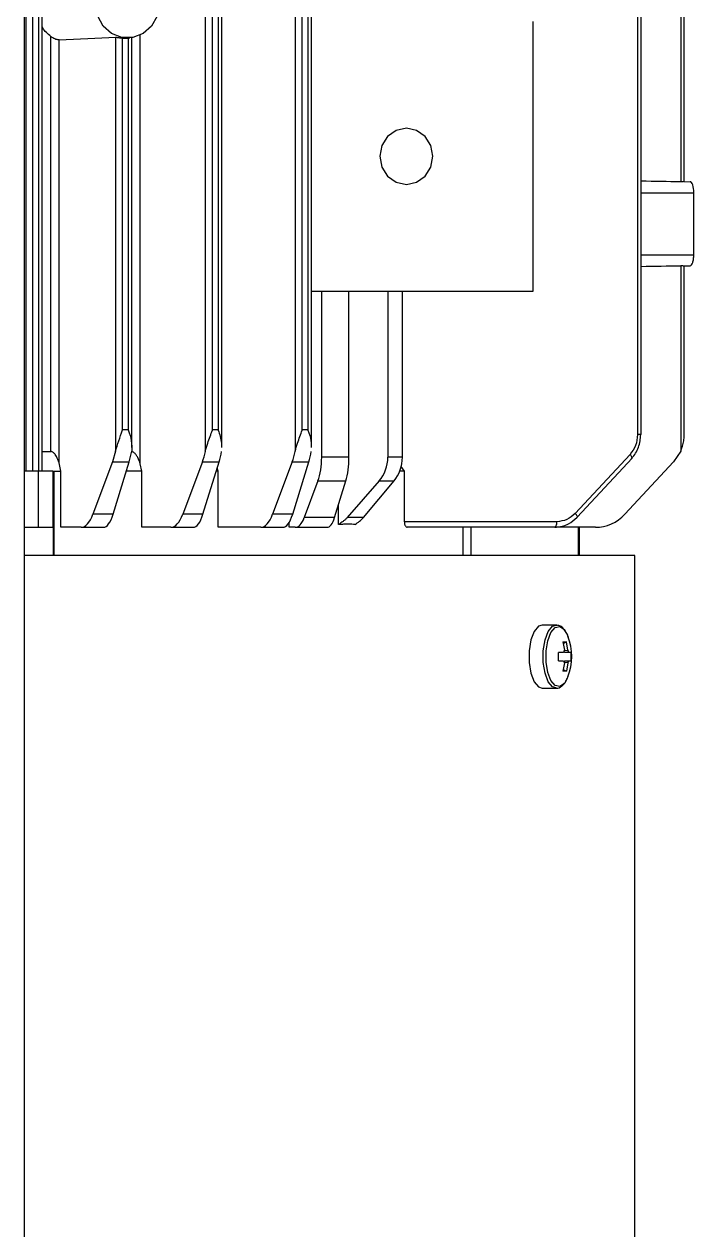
# Model space of a CAD drawing. Header units: centimetres. Extents: x 470464 to 524273, y 49611 to 59074.
# Drawn here: x 490483.18 to 490489.13, y 55496.68 to 55507.41 of the extents above; entities that cross this region are included whole.
import ezdxf

# ---------------------------------------------------------------- set-up
doc = ezdxf.new("R2010")
doc.units = ezdxf.units.CM
doc.header["$MEASUREMENT"] = 0
doc.layers.add('vinç', color=7, linetype='Continuous')

# ---------------------------------------------------------------- blocks, each defined once
blk = doc.blocks.new('JKKÖGÖ')
at = {"color": 2, "linetype": 'Continuous', "lineweight": 25}
for p, q in [((-34089.74, 51920.06), (-34089.72, 51920.59)), ((-34083.23, 51920.93), (-34088.73, 51920.93)), ((-34088.73, 51916.24), (-34088.73, 51920.93)), ((-34083.23, 51916.24), (-34083.23, 51920.93)), ((-34082.23, 51920.06), (-34082.25, 51920.6)), ((-34089.74, 51920.07), (-34122.35, 51920.07)), ((-34122.34, 51919.76), (-34089.71, 51919.76)), ((-34067.15, 51920.07), (-34082.27, 51920.07)), ((-34082.26, 51919.76), (-34065.74, 51919.76)), ((-34065.74, 51919.76), (-34064.81, 51919.12)), ((-34064.81, 51919.12), (-34060.16, 51914.8)), ((-34067.23, 51916.24), (-34105.74, 51916.24)), ((-34067.23, 51916.24), (-34067.23, 51915.93)), ((-34105.74, 51915.93), (-34067.23, 51915.93)), ((-34065.46, 51915.25), (-34060.22, 51910.38)), ((-34059.88, 51910.56), (-34065.12, 51915.43)), ((-33907.35, 51915.67), (-34056.48, 51915.67)), ((-34056.48, 51915.67), (-34056.48, 51861.35)), ((-34058.98, 51912.17), (-34058.98, 51908.55)), ((-34058.98, 51910.72), (-34056.48, 51910.72)), ((-34056.48, 51910.66), (-34058.98, 51910.66)), ((-34048.05, 51909.72), (-34048.79, 51909.59)), ((-34048.02, 51909.39), (-34048.05, 51909.72)), ((-34047.85, 51909.99), (-34047.11, 51909.99)), ((-34047.85, 51909.99), (-34047.85, 51909.8)), ((-34047.85, 51909.8), (-34047.85, 51909.43)), ((-34047.11, 51909.8), (-34047.11, 51909.99)), ((-34047.11, 51909.43), (-34047.11, 51909.8)), ((-34046.92, 51909.72), (-34046.95, 51909.39)), ((-34046.92, 51909.72), (-34046.18, 51909.59)), ((-34059.48, 51908.74), (-34059.48, 51895.18)), ((-34050.28, 51908.7), (-34050.28, 51908.74)), ((-34050.28, 51908.7), (-34050.28, 51907.43)), ((-34048.79, 51909.59), (-34048.63, 51909.31)), ((-34048.79, 51909.28), (-34048.05, 51909.41)), ((-34047.85, 51909.32), (-34047.85, 51908.88)), ((-34047.11, 51908.88), (-34047.85, 51908.88)), ((-34047.11, 51908.88), (-34047.11, 51909.32)), ((-34046.92, 51909.41), (-34046.18, 51909.28)), ((-34046.34, 51909.31), (-34046.18, 51909.59)), ((-34044.68, 51907.43), (-34044.68, 51908.7)), ((-34058.98, 51908.55), (-34058.98, 51895.43)), ((-34079.98, 51906.63), (-34103.98, 51906.63)), ((-34079.98, 51886.93), (-34079.98, 51906.63)), ((-34058.98, 51901.1), (-34056.48, 51901.1)), ((-34056.48, 51900.42), (-34058.98, 51900.42)), ((-34065.23, 51895), (-34079.98, 51895)), ((-34065.23, 51895), (-34065.23, 51893.71)), ((-34063.98, 51895.18), (-34064.39, 51894.88)), ((-34063.98, 51895.18), (-34063.98, 51894.77)), ((-34059.48, 51895.18), (-34063.98, 51895.18)), ((-34079.98, 51893.71), (-34065.23, 51893.71)), ((-34063.11, 51892.94), (-34063.11, 51894.26)), ((-34059.85, 51891.53), (-34063.11, 51894.26)), ((-34063.11, 51892.94), (-34059.85, 51890.09)), ((-34059.85, 51891.53), (-34059.85, 51890.09)), ((-34065.23, 51890.25), (-34079.98, 51890.25)), ((-34065.23, 51890.25), (-34065.23, 51887.82)), ((-34063.11, 51887.49), (-34063.11, 51889.97)), ((-34059.86, 51888.97), (-34063.11, 51889.97)), ((-34059.24, 51889.32), (-34060.99, 51889.32)), ((-34059.86, 51888.97), (-34059.86, 51886.27)), ((-34058.98, 51885.48), (-34058.98, 51888.32)), ((-34079.98, 51887.82), (-34065.23, 51887.82)), ((-34063.11, 51887.49), (-34059.86, 51886.27)), ((-34066.09, 51886.93), (-34212.89, 51886.93)), ((-34211.33, 51886.6), (-34067.64, 51886.6)), ((-34067.64, 51886.1), (-34211.33, 51886.1)), ((-34067.64, 51886.6), (-34067.64, 51886.1)), ((-34064.81, 51885.2), (-34064.81, 51886.69)), ((-34060.16, 51885.25), (-34064.81, 51886.69)), ((-34213.23, 51885.46), (-34065.74, 51885.46)), ((-34064.81, 51885.2), (-34060.16, 51883.46)), ((-34060.16, 51885.25), (-34060.16, 51883.46)), ((-34058.98, 51885.48), (-34058.98, 51884.92)), ((-34058.98, 51884.92), (-34059.4, 51884.92)), ((-34058.98, 51882.4), (-34058.98, 51884.37)), ((-34058.98, 51882.4), (-34058.98, 51878.61)), ((-34066.08, 51878.94), (-34212.89, 51878.94)), ((-34211.33, 51878.61), (-34067.64, 51878.61)), ((-34067.64, 51878.61), (-34067.64, 51878.11)), ((-34064.81, 51877.22), (-34064.81, 51878.7)), ((-34060.16, 51877.26), (-34064.81, 51878.7)), ((-34063.98, 51878.61), (-34064.28, 51878.54)), ((-34063.98, 51878.61), (-34063.98, 51878.45)), ((-34058.98, 51878.61), (-34063.98, 51878.61)), ((-34213.23, 51877.47), (-34065.74, 51877.47)), ((-34067.64, 51878.11), (-34211.33, 51878.11)), ((-34064.81, 51877.22), (-34060.16, 51875.47)), ((-34060.16, 51877.26), (-34060.16, 51875.47)), ((-34058.98, 51874.41), (-34058.98, 51876.39)), ((-34058.98, 51874.41), (-34058.98, 51871.82)), ((-34064.62, 51871.68), (-34102.75, 51871.68)), ((-34063.98, 51871.82), (-34064.62, 51871.68)), ((-34058.98, 51871.82), (-34063.98, 51871.82)), ((-34063.98, 51871.82), (-34063.98, 51870.46)), ((-34066.09, 51870.95), (-34102.53, 51870.95)), ((-34102.49, 51870.58), (-34102.51, 51870.75)), ((-34102.5, 51870.12), (-34102.5, 51870.62)), ((-34102.5, 51870.62), (-34067.64, 51870.62)), ((-34067.64, 51870.12), (-34102.5, 51870.12)), ((-34067.64, 51870.62), (-34067.64, 51870.12)), ((-34064.81, 51870.71), (-34065.74, 51870.93)), ((-34064.81, 51869.23), (-34064.81, 51870.71)), ((-34060.16, 51869.27), (-34064.81, 51870.71)), ((-34102.57, 51869.49), (-34065.74, 51869.49)), ((-34065.74, 51869.49), (-34064.81, 51869.23)), ((-34064.81, 51869.23), (-34060.16, 51867.48)), ((-34060.16, 51869.27), (-34060.16, 51867.48)), ((-34058.98, 51866.42), (-34058.98, 51868.4)), ((-34058.98, 51866.42), (-34058.98, 51864.62)), ((-34063.98, 51864.62), (-34064.72, 51864.46)), ((-34058.98, 51864.62), (-34063.98, 51864.62)), ((-34063.98, 51863.99), (-34063.98, 51864.62)), ((-34065.72, 51863.74), (-34102.64, 51863.74)), ((-34064.72, 51864.46), (-34102.36, 51864.46)), ((-34065.72, 51862.96), (-34065.72, 51863.74)), ((-34063.98, 51863.99), (-34056.48, 51863.99)), ((-34058.98, 51863.95), (-34063.98, 51863.95)), ((-34063.98, 51863.95), (-34063.98, 51862.63)), ((-34058.98, 51863.95), (-34056.48, 51863.95)), ((-34058.98, 51862.63), (-34058.98, 51863.95)), ((-34063.98, 51862.96), (-34214.98, 51862.96)), ((-34214.98, 51862.64), (-34063.98, 51862.64)), ((-34058.98, 51862.63), (-34063.98, 51862.63)), ((-34063.98, 51862.63), (-34063.98, 51861.35)), ((-34058.98, 51861.35), (-34058.98, 51862.63)), ((-34063.98, 51862.13), (-34214.98, 51862.13)), ((-34214.98, 51861.5), (-34063.98, 51861.5)), ((-34271.48, 51861.35), (-33932.98, 51861.35))]:
    blk.add_line(p, q, dxfattribs=at)
at = {"color": 2, "linetype": 'Continuous', "lineweight": 25, "flags": 128}
for points in [[(-34088.73, 51920.93), (-34088.93, 51920.92), (-34089.11, 51920.9), (-34089.28, 51920.87), (-34089.43, 51920.83), (-34089.56, 51920.78), (-34089.65, 51920.72), (-34089.7, 51920.65), (-34089.72, 51920.59)], [(-34065.12, 51915.43), (-34065.14, 51915.43), (-34065.17, 51915.43), (-34065.21, 51915.42), (-34065.27, 51915.39), (-34065.33, 51915.36), (-34065.39, 51915.31), (-34065.46, 51915.25)], [(-34059.88, 51910.56), (-34059.89, 51910.57), (-34059.93, 51910.57), (-34059.97, 51910.56), (-34060.02, 51910.53), (-34060.08, 51910.49), (-34060.15, 51910.44), (-34060.22, 51910.38)], [(-34059.86, 51910.53), (-34059.87, 51910.56), (-34059.88, 51910.56)], [(-34045.68, 51909.73), (-34045.09, 51909.41), (-34044.82, 51909.01), (-34044.91, 51908.59), (-34045.35, 51908.22), (-34046.08, 51907.94), (-34046.99, 51907.79), (-34047.98, 51907.79), (-34048.89, 51907.94), (-34049.62, 51908.22), (-34050.06, 51908.59), (-34050.15, 51909.01), (-34049.88, 51909.41), (-34049.29, 51909.73)], [(-34058.98, 51908.55), (-34058.99, 51908.59), (-34059.02, 51908.63), (-34059.07, 51908.66), (-34059.13, 51908.69), (-34059.21, 51908.71), (-34059.29, 51908.73), (-34059.39, 51908.74), (-34059.48, 51908.74)], [(-34044.69, 51908.68), (-34044.79, 51908.37), (-34045.25, 51907.98), (-34046.01, 51907.69), (-34046.97, 51907.53), (-34048, 51907.53), (-34048.96, 51907.69), (-34049.72, 51907.98), (-34050.18, 51908.37), (-34050.28, 51908.7)], [(-34050.28, 51907.43), (-34050.18, 51907.11), (-34049.72, 51906.72), (-34048.96, 51906.42), (-34048, 51906.27), (-34046.97, 51906.27), (-34046.01, 51906.42), (-34045.25, 51906.72), (-34044.79, 51907.11), (-34044.68, 51907.43)], [(-34091.98, 51897.7), (-34092.94, 51897.53), (-34093.75, 51897.02), (-34094.29, 51896.25), (-34094.48, 51895.36), (-34094.29, 51894.46), (-34093.75, 51893.69), (-34092.94, 51893.18), (-34091.98, 51893.01), (-34091.03, 51893.18), (-34090.22, 51893.69), (-34089.68, 51894.46), (-34089.48, 51895.36), (-34089.68, 51896.25), (-34090.22, 51897.02), (-34091.03, 51897.53), (-34091.98, 51897.7)], [(-34105.48, 51867.74), (-34106.51, 51867.91), (-34107.4, 51868.39), (-34108.07, 51869.14), (-34108.43, 51870.06), (-34108.43, 51871.03), (-34108.07, 51871.95), (-34107.4, 51872.69), (-34106.51, 51873.18), (-34105.48, 51873.35), (-34104.46, 51873.18), (-34103.57, 51872.69), (-34102.9, 51871.95), (-34102.54, 51871.03), (-34102.54, 51870.06), (-34102.9, 51869.14), (-34103.57, 51868.39), (-34104.46, 51867.91), (-34105.48, 51867.74)]]:
    blk.add_lwpolyline(points, dxfattribs=at)
at = {"color": 2, "linetype": 'Continuous', "lineweight": 25}
for centre, radius, start, end in [((-34047.48, 51905.07), 5, 68.7918, 111.2082), ((-34047.68, 51909.11), 0.715, 104.4115, 121.4081), ((-34047.29, 51909.11), 0.715, 58.5919, 75.5885), ((-34047.68, 51910.02), 0.715, 238.5919, 255.5885), ((-34047.29, 51910.02), 0.715, 284.4115, 301.4081)]:
    blk.add_arc(centre, radius, start, end, dxfattribs=at)
for centre, major_axis, ratio, start_param, end_param in [((-34088.73, 51889.86), (0, -49.32), 0.024904, 4.061192, 4.148113), ((-34083.23, 51889.86), (0, -49.32), 0.024904, 2.135072, 2.221994), ((-34062.98, 51912.17), (4, 0), 0.927749, 0, 0.785398), ((-34065.23, 51892.48), (3, 0), 0.839644, 0.785398, 1.570796), ((-34065.23, 51891.08), (3, 0), 0.875564, 0.785398, 1.570796), ((-34065.23, 51889.32), (3, 0), 0.309205, 0.785398, 1.570796), ((-34061.98, 51888.32), (3, 0), 0.309205, 0, 0.785398), ((-34065.23, 51886.7), (3, 0), 0.374835, 0.785398, 1.570796), ((-34067.64, 51885.81), (4, 0), 0.309205, 0.785398, 1.074522), ((-34061.98, 51885.48), (3, 0), 0.374835, 0, 0.785398), ((-34067.64, 51884.14), (4, 0), 0.374835, 0.785398, 1.074522), ((-34062.98, 51884.37), (4, 0), 0.309205, 0, 0.785398), ((-34062.98, 51882.4), (4, 0), 0.374835, 0, 0.785398), ((-34067.64, 51877.83), (4, 0), 0.309205, 0.785398, 1.074522), ((-34067.64, 51876.16), (4, 0), 0.374835, 0.785398, 1.074522), ((-34062.98, 51876.39), (4, 0), 0.309205, 0, 0.785398), ((-34062.98, 51874.41), (4, 0), 0.374835, 0, 0.785398), ((-34105.48, 51832.89), (0, -59.78), 0.061636, 2.127053, 2.229598), ((-34062.98, 51868.4), (4, 0), 0.309205, 0, 0.785398), ((-34062.98, 51866.42), (4, 0), 0.374835, 0, 0.785398)]:
    blk.add_ellipse(centre, major_axis=major_axis, ratio=ratio, start_param=start_param, end_param=end_param, dxfattribs=at)
for points in [[(-34082.25, 51920.59), (-34082.26, 51920.63), (-34082.29, 51920.72), (-34082.52, 51920.83), (-34082.85, 51920.91), (-34083.11, 51920.92), (-34083.23, 51920.93)], [(-34048.79, 51909.28), (-34048.79, 51909.34), (-34048.8, 51909.45), (-34048.79, 51909.54), (-34048.79, 51909.59)], [(-34046.18, 51909.59), (-34046.18, 51909.54), (-34046.17, 51909.45), (-34046.18, 51909.34), (-34046.18, 51909.28)]]:
    blk.add_open_spline(points, degree=3, dxfattribs=at)
for points, knots in [([(-34089.74, 51920.06), (-34089.74, 51920.05), (-34089.73, 51920.03), (-34089.72, 51919.92), (-34089.71, 51919.82), (-34089.71, 51919.76), (-34089.71, 51919.76)], [0, 0, 0, 0, 0.315702, 0.630979, 0.953043, 1, 1, 1, 1]), ([(-34082.26, 51919.76), (-34082.26, 51919.8), (-34082.26, 51919.87), (-34082.25, 51919.97), (-34082.24, 51920.04), (-34082.23, 51920.05), (-34082.23, 51920.06)], [0, 0, 0, 0, 0.248921, 0.499616, 0.750182, 1, 1, 1, 1]), ([(-34065.74, 51919.76), (-34066.05, 51919.87), (-34066.51, 51920.05), (-34066.99, 51920.06), (-34067.15, 51920.07)], [0, 0, 0, 0, 0.665038, 1, 1, 1, 1]), ([(-34065.11, 51915.39), (-34065.26, 51915.52), (-34065.56, 51915.76), (-34066.26, 51916.11), (-34066.85, 51916.17), (-34067.23, 51916.21)], [0, 0, 0, 0, 0.2608404, 0.5148211, 1, 1, 1, 1]), ([(-34067.23, 51915.93), (-34066.9, 51915.89), (-34066.23, 51915.83), (-34065.72, 51915.44), (-34065.46, 51915.25)], [0, 0, 0, 0, 0.499959, 1, 1, 1, 1]), ([(-34060.22, 51910.38), (-34060.01, 51910.14), (-34059.59, 51909.66), (-34059.52, 51909.05), (-34059.48, 51908.74)], [0, 0, 0, 0, 0.499959, 1, 1, 1, 1]), ([(-34058.98, 51908.55), (-34059, 51908.78), (-34059.04, 51909.2), (-34059.31, 51909.9), (-34059.65, 51910.29), (-34059.86, 51910.53)], [0, 0, 0, 0, 0.310111, 0.580426, 1, 1, 1, 1]), ([(-34049.19, 51909.77), (-34049.2, 51909.77), (-34049.38, 51909.72), (-34049.65, 51909.58), (-34049.98, 51909.35), (-34050.22, 51909.08), (-34050.25, 51908.86), (-34050.27, 51908.75)], [0, 0, 0, 0, 0.02393, 0.268109, 0.518997, 0.775958, 1, 1, 1, 1]), ([(-34044.69, 51908.68), (-34044.69, 51908.69), (-34044.64, 51908.86), (-34044.83, 51909.18), (-34045.15, 51909.49), (-34045.44, 51909.63), (-34045.57, 51909.69)], [0, 0, 0, 0, 0.024652, 0.418071, 0.744652, 1, 1, 1, 1]), ([(-34059.48, 51895.18), (-34059.45, 51895.18), (-34059.37, 51895.18), (-34059.26, 51895.2), (-34059.17, 51895.23), (-34059.08, 51895.28), (-34059, 51895.35), (-34058.99, 51895.4), (-34058.98, 51895.43)], [0, 0, 0, 0, 0.1216147, 0.2510859, 0.3688242, 0.5017672, 0.7512632, 1, 1, 1, 1]), ([(-34059.24, 51890.79), (-34059.28, 51890.86), (-34059.36, 51890.99), (-34059.56, 51891.25), (-34059.74, 51891.42), (-34059.85, 51891.53)], [0, 0, 0, 0, 0.254718, 0.509436, 1, 1, 1, 1]), ([(-34059.24, 51890.79), (-34059.25, 51890.6), (-34059.25, 51890.27), (-34059.25, 51889.78), (-34059.24, 51889.47), (-34059.24, 51889.32)], [0, 0, 0, 0, 0.385443, 0.692696, 1, 1, 1, 1]), ([(-34059.85, 51890.09), (-34059.79, 51890.04), (-34059.67, 51889.92), (-34059.45, 51889.67), (-34059.32, 51889.46), (-34059.24, 51889.32)], [0, 0, 0, 0, 0.254718, 0.509436, 1, 1, 1, 1]), ([(-34067.64, 51886.6), (-34067.64, 51886.6), (-34067.32, 51886.71), (-34066.79, 51886.89), (-34066.28, 51886.89), (-34066.09, 51886.89)], [0, 0, 0, 0, 0.007585, 0.611221, 1, 1, 1, 1]), ([(-34065.74, 51885.46), (-34065.98, 51885.53), (-34066.6, 51885.7), (-34067.25, 51885.97), (-34067.64, 51886.09), (-34067.64, 51886.1)], [0, 0, 0, 0, 0.396451, 0.993824, 1, 1, 1, 1]), ([(-34067.64, 51878.61), (-34067.64, 51878.61), (-34067.25, 51878.74), (-34066.71, 51878.93), (-34066.21, 51878.91), (-34066.08, 51878.91)], [0, 0, 0, 0, 0.0075641, 0.7391701, 1, 1, 1, 1]), ([(-34065.74, 51877.47), (-34065.98, 51877.54), (-34066.6, 51877.71), (-34067.25, 51877.98), (-34067.64, 51878.11), (-34067.64, 51878.11)], [0, 0, 0, 0, 0.396451, 0.993824, 1, 1, 1, 1]), ([(-34064.62, 51871.68), (-34064.81, 51871.62), (-34065.09, 51871.53), (-34065.43, 51871.32), (-34065.6, 51871.17), (-34065.68, 51871.04), (-34065.71, 51870.97), (-34065.72, 51870.93), (-34065.72, 51870.91)], [0, 0, 0, 0, 0.446527, 0.639879, 0.835088, 0.894612, 0.958949, 1, 1, 1, 1]), ([(-34102.57, 51869.49), (-34102.57, 51869.51), (-34102.57, 51869.56), (-34102.55, 51869.69), (-34102.53, 51869.85), (-34102.51, 51870), (-34102.5, 51870.09), (-34102.5, 51870.12)], [0, 0, 0, 0, 0.213437, 0.426739, 0.643703, 0.865506, 1, 1, 1, 1]), ([(-34067.64, 51870.62), (-34067.32, 51870.73), (-34066.67, 51870.94), (-34066.05, 51870.93), (-34065.74, 51870.93)], [0, 0, 0, 0, 0.49975, 1, 1, 1, 1]), ([(-34065.74, 51869.49), (-34066.05, 51869.58), (-34066.67, 51869.76), (-34067.32, 51870), (-34067.64, 51870.12)], [0, 0, 0, 0, 0.5002425, 1, 1, 1, 1]), ([(-34102.64, 51863.74), (-34102.86, 51863.46), (-34103.1, 51863.15), (-34103.47, 51862.98), (-34103.5, 51862.96)], [0, 0, 0, 0, 0.918978, 1, 1, 1, 1]), ([(-34102.64, 51863.74), (-34102.62, 51863.77), (-34102.57, 51863.84), (-34102.49, 51864), (-34102.41, 51864.18), (-34102.37, 51864.33), (-34102.36, 51864.42), (-34102.36, 51864.45), (-34102.36, 51864.46)], [0, 0, 0, 0, 0.114223, 0.33781, 0.562397, 0.761475, 0.941358, 1, 1, 1, 1]), ([(-34064.72, 51864.46), (-34064.91, 51864.4), (-34065.17, 51864.32), (-34065.47, 51864.12), (-34065.62, 51863.98), (-34065.68, 51863.87), (-34065.71, 51863.8), (-34065.71, 51863.77), (-34065.72, 51863.74)], [0, 0, 0, 0, 0.479201, 0.649982, 0.821999, 0.912493, 0.933516, 1, 1, 1, 1])]:
    blk.add_open_spline(points, degree=3, knots=knots, dxfattribs=at)
blk = doc.blocks.new('ytrrytyıyrttrtrdffcfrfrrdftgyu')
at = {"color": 1, "xscale": 0.1, "yscale": 0.1, "zscale": 0.1}
blk.add_blockref('JKKÖGÖ', (397754.461, 71282.509), dxfattribs=at)
blk = doc.blocks.new('KLJLKHŞKLJKŞJHIUHYGFRTDTRFJKLK')
at = {"layer": 'vinç', "color": 2}
blk.add_blockref('ytrrytyıyrttrtrdffcfrfrrdftgyu', (-5.5, -666), dxfattribs=at)

msp = doc.modelspace()

# ---------------------------------------------------------------- block references
at = {"layer": 'vinç', "color": 2, "rotation": 270}
msp.add_blockref('KLJLKHŞKLJKŞJHIUHYGFRTDTRFJKLK', (414680.531, 449845.993), dxfattribs=at)

doc.saveas('drawing.dxf')
